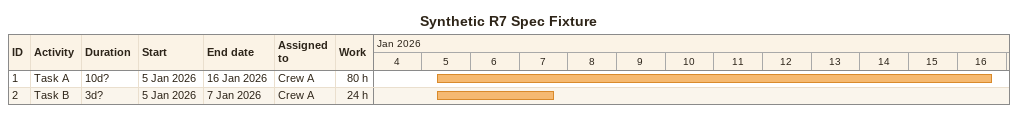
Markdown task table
Synthetic R7 Spec Fixture

| ID | Task | Duration | Start | Finish | Resources | Work (h) |
|---|---|---|---|---|---|---|
| 1 | Task A | 10d? | 2026-01-05 | 2026-01-16 | Crew A | 80 |
| 2 | Task B | 3d? | 2026-01-05 | 2026-01-07 | Crew A | 24 |
